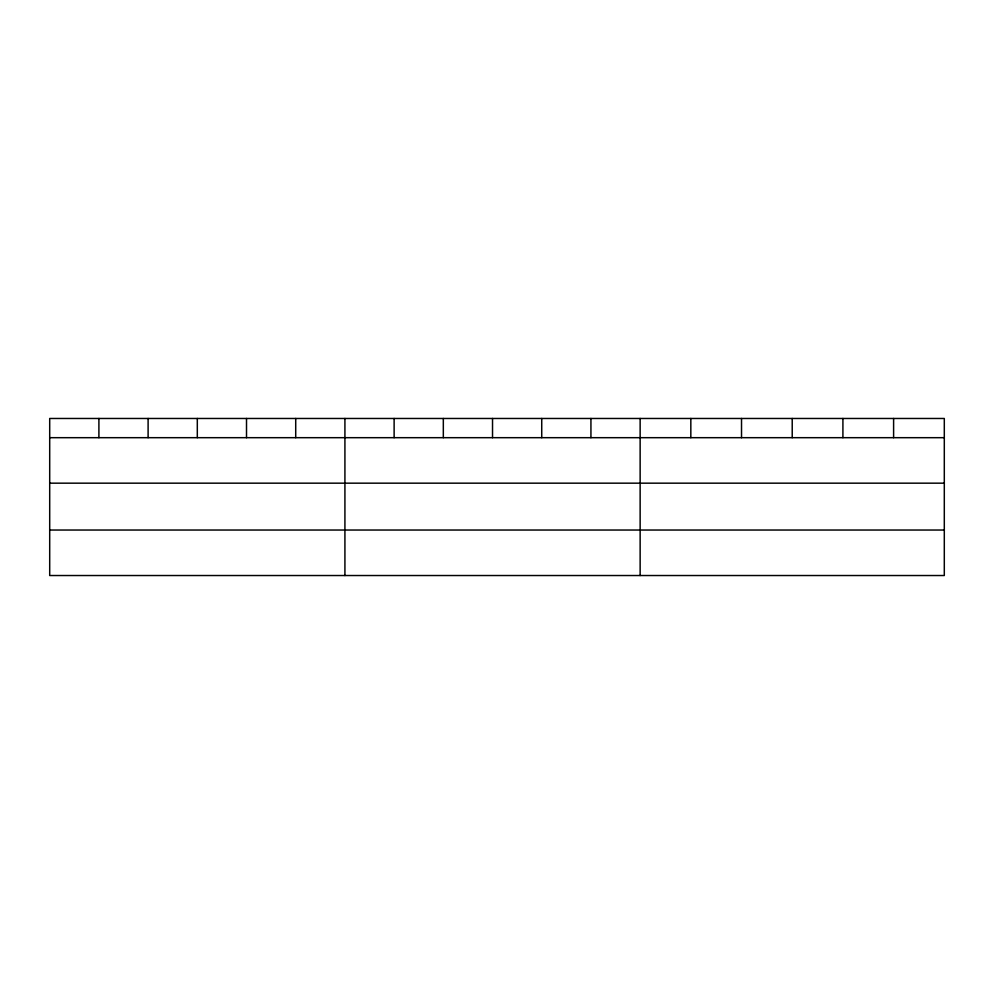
<?xml version="1.0" encoding="UTF-8"?>
<svg xmlns="http://www.w3.org/2000/svg" width="994" height="994" viewBox="0 0 994 994"><rect width="100%" height="100%" fill="white"/><g stroke="black" fill="none" stroke-linecap="round" stroke-linejoin="round"><path stroke-width="1.49" d="M944.3 483.171L944.3 418.474L49.7 418.474L49.7 575.526L944.3 575.526L944.3 483.171L49.7 483.171M49.7 437.683L944.3 437.683M49.7 530.038L944.3 530.038M893.606 418.474L893.606 437.683M842.912 418.474L842.912 437.683M792.218 418.474L792.218 437.683M741.524 418.474L741.524 437.683M690.83 418.474L690.83 437.683M640.136 418.474L640.136 575.526M590.933 418.474L590.933 437.683M541.73 418.474L541.73 437.683M492.527 418.474L492.527 437.683M443.324 418.474L443.324 437.683M394.121 418.474L394.121 437.683M344.918 418.474L344.918 575.526M295.715 418.474L295.715 437.683M246.512 418.474L246.512 437.683M197.309 418.474L197.309 437.683M148.106 418.474L148.106 437.683M98.903 418.474L98.903 437.683"/></g></svg>
